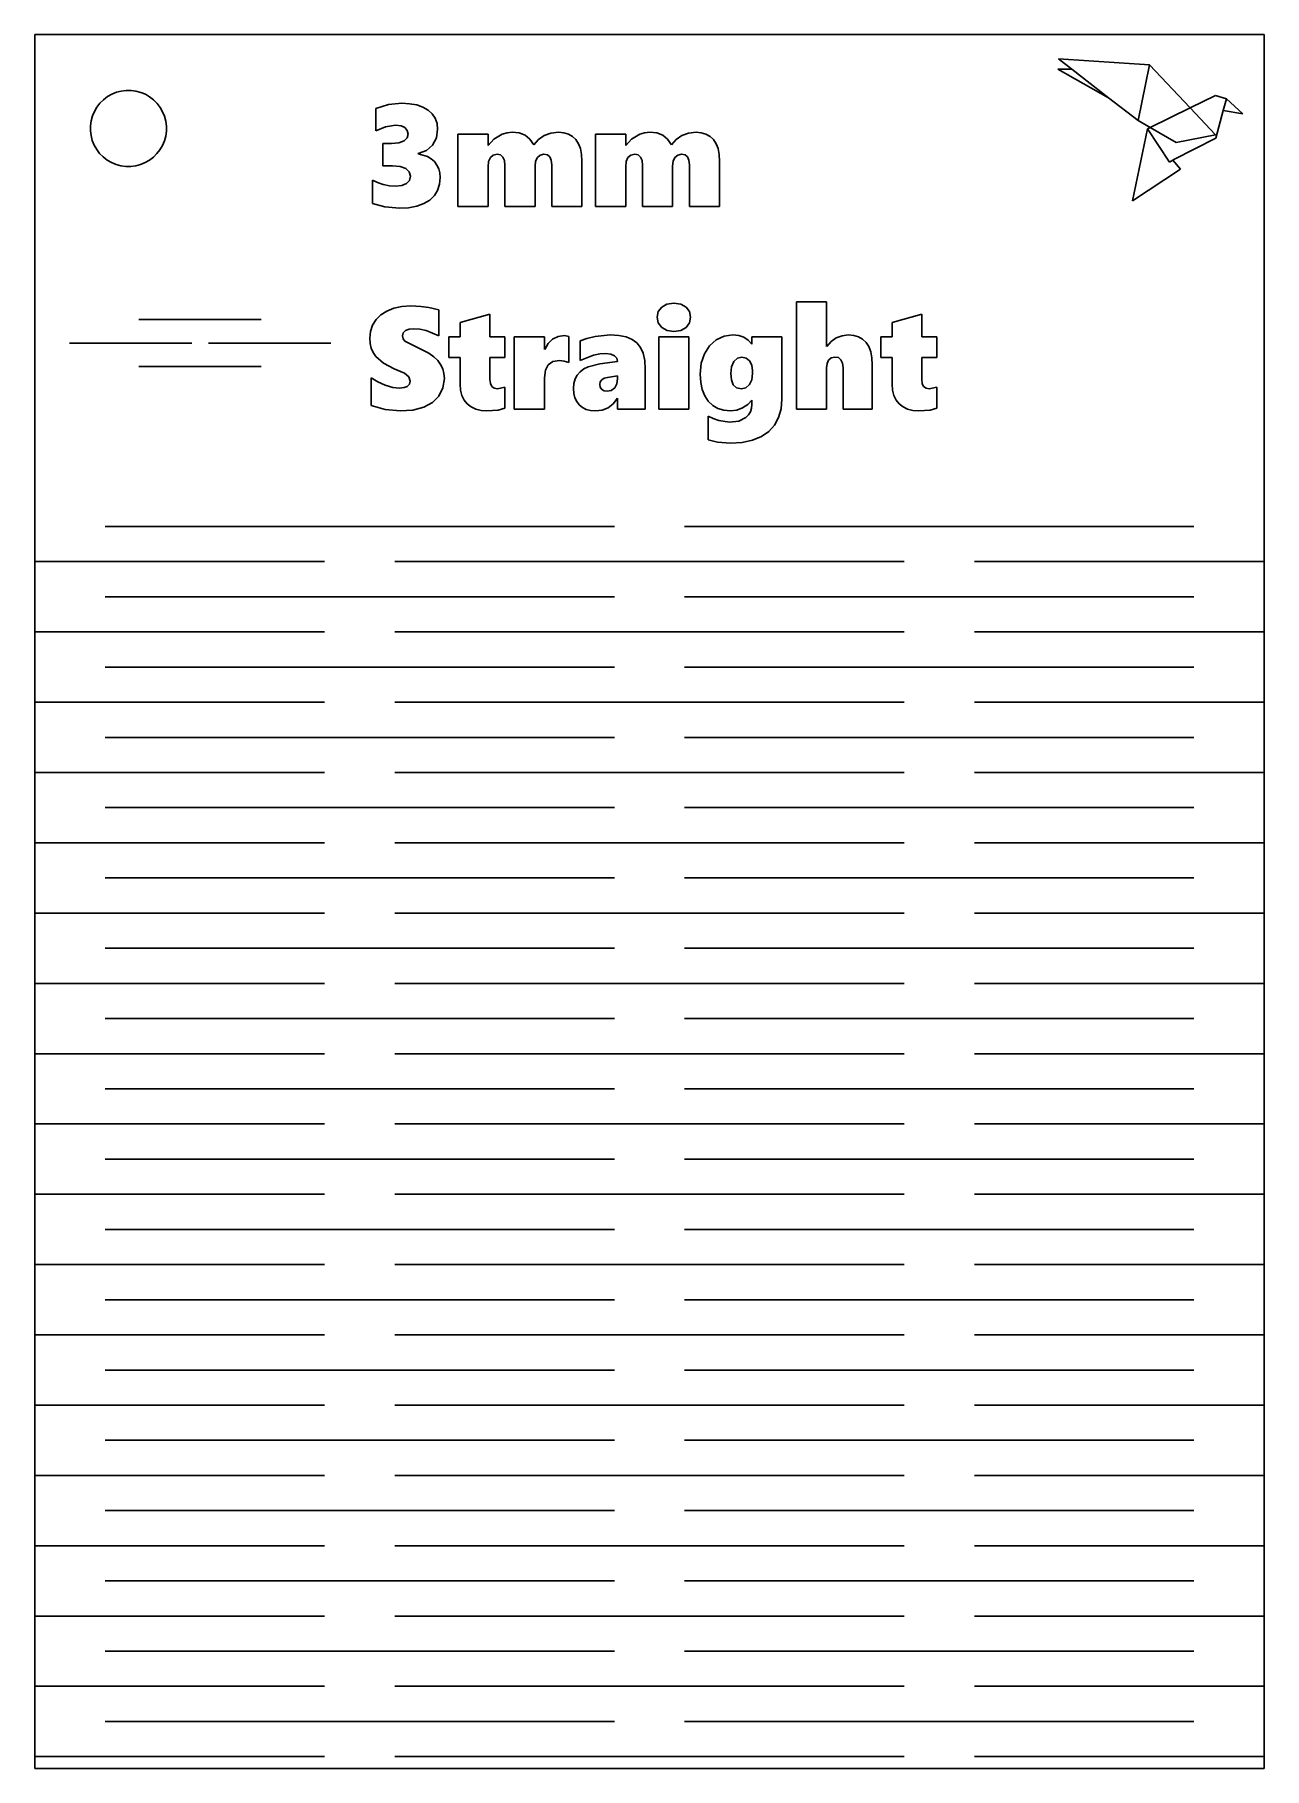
# Model space of a CAD drawing. Extents: x -52 to 52, y -74 to 74.
import ezdxf

# ---------------------------------------------------------------- set-up
doc = ezdxf.new("R2010")
doc.units = 0
doc.header["$MEASUREMENT"] = 0
doc.layers.get('0').update_dxf_attribs({"linetype": 'CONTINUOUS'})

msp = doc.modelspace()

# ---------------------------------------------------------------- linework, layer by layer
for p, q in [((-52.47, 73.99), (52.47, 73.99)), ((-52.47, 73.99), (-52.45, 29.01)), ((52.47, 73.99), (52.47, 29.01)), ((34.84, 71.05), (39.18, 68.61)), ((36.04, 71.05), (34.84, 71.05)), ((42.68, 71.41), (34.9, 71.92)), ((34.9, 71.92), (36.04, 71.05)), ((36.04, 71.05), (39.18, 68.61)), ((42.68, 71.41), (41.71, 66.65)), ((46.14, 67.74), (42.68, 71.41)), ((-46.91, 68.14), (-47.17, 67.81)), ((-46.61, 68.44), (-46.91, 68.14)), ((-46.27, 68.7), (-46.61, 68.44)), ((-45.9, 68.91), (-46.27, 68.7)), ((-45.5, 69.07), (-45.9, 68.91)), ((-45.09, 69.18), (-45.5, 69.07)), ((-44.67, 69.23), (-45.09, 69.18)), ((-44.25, 69.23), (-44.67, 69.23)), ((-43.83, 69.17), (-44.25, 69.23)), ((-43.42, 69.06), (-43.83, 69.17)), ((-43.02, 68.9), (-43.42, 69.06)), ((-42.66, 68.68), (-43.02, 68.9)), ((-42.32, 68.42), (-42.66, 68.68)), ((-42.02, 68.12), (-42.32, 68.42)), ((-41.76, 67.78), (-42.02, 68.12)), ((-22.28, 68.02), (-21.14, 68.13)), ((-21.14, 68.13), (-20.47, 68.1)), ((-20.47, 68.1), (-19.86, 67.99)), ((39.18, 68.61), (41.71, 66.65)), ((48.32, 68.81), (46.14, 67.74)), ((49.24, 68.51), (48.32, 68.81)), ((49.24, 68.51), (48.95, 67.52)), ((50.65, 67.22), (49.24, 68.51)), ((-47.66, 66.64), (-47.72, 66.22)), ((-47.55, 67.05), (-47.66, 66.64)), ((-47.38, 67.44), (-47.55, 67.05)), ((-47.17, 67.81), (-47.38, 67.44)), ((-41.55, 67.41), (-41.76, 67.78)), ((-41.39, 67.02), (-41.55, 67.41)), ((-41.28, 66.61), (-41.39, 67.02)), ((-41.23, 66.19), (-41.28, 66.61)), ((-23.35, 67.7), (-22.28, 68.02)), ((-23.35, 65.77), (-23.35, 67.7)), ((-19.86, 67.99), (-19.34, 67.8)), ((-19.34, 67.8), (-18.89, 67.55)), ((-18.89, 67.55), (-18.54, 67.23)), ((-18.54, 67.23), (-18.28, 66.85)), ((-18.28, 66.85), (-18.13, 66.41)), ((41.71, 66.65), (42.74, 66.06)), ((46.14, 67.74), (42.74, 66.06)), ((48.3, 65.43), (46.14, 67.74)), ((48.34, 65.15), (48.95, 67.52)), ((48.95, 67.52), (50.65, 67.22)), ((-47.72, 66.22), (-47.72, 65.79)), ((-47.72, 65.79), (-47.66, 65.37)), ((-47.66, 65.37), (-47.56, 64.96)), ((-41.4, 64.93), (-41.29, 65.34)), ((-41.29, 65.34), (-41.23, 65.76)), ((-41.23, 65.76), (-41.23, 66.19)), ((-22.52, 66.13), (-23.35, 65.77)), ((-21.68, 66.26), (-22.52, 66.13)), ((-21.2, 66.21), (-21.68, 66.26)), ((-20.87, 66.06), (-21.2, 66.21)), ((-20.95, 64.92), (-20.69, 65.18)), ((-20.67, 65.82), (-20.87, 66.06)), ((-20.69, 65.18), (-20.61, 65.51)), ((-20.61, 65.51), (-20.67, 65.82)), ((-18.19, 65.18), (-18.52, 64.57)), ((-18.08, 65.92), (-18.19, 65.18)), ((-18.13, 66.41), (-18.08, 65.92)), ((-16.35, 59.33), (-16.35, 65.51)), ((-16.35, 65.51), (-13.78, 65.51)), ((-13.78, 65.51), (-13.78, 64.54)), ((-13.29, 65.06), (-12.58, 65.5)), ((-12.58, 65.5), (-12.16, 65.62)), ((-12.16, 65.62), (-11.72, 65.66)), ((-11.72, 65.66), (-11.11, 65.6)), ((-11.11, 65.6), (-10.61, 65.4)), ((-10.61, 65.4), (-10.2, 65.07)), ((-9.48, 65.04), (-8.99, 65.38)), ((-8.99, 65.38), (-8.41, 65.59)), ((-8.41, 65.59), (-7.78, 65.66)), ((-7.78, 65.66), (-7.32, 65.62)), ((-7.32, 65.62), (-6.92, 65.51)), ((-6.92, 65.51), (-6.58, 65.31)), ((-6.58, 65.31), (-6.29, 65.03)), ((-4.61, 59.33), (-4.61, 65.51)), ((-4.61, 65.51), (-2.03, 65.51)), ((-2.03, 65.51), (-2.03, 64.54)), ((-1.55, 65.06), (-0.83, 65.5)), ((-0.83, 65.5), (-0.42, 65.62)), ((-0.42, 65.62), (0.03, 65.66)), ((0.03, 65.66), (0.64, 65.6)), ((0.64, 65.6), (1.14, 65.4)), ((1.14, 65.4), (1.55, 65.07)), ((2.27, 65.04), (2.76, 65.38)), ((2.76, 65.38), (3.33, 65.59)), ((3.33, 65.59), (3.97, 65.66)), ((3.97, 65.66), (4.42, 65.62)), ((4.42, 65.62), (4.82, 65.51)), ((4.82, 65.51), (5.17, 65.31)), ((5.17, 65.31), (5.46, 65.03)), ((42.5, 65.95), (41.23, 59.8)), ((42.74, 66.06), (42.5, 65.95)), ((42.5, 65.95), (44.37, 63.11)), ((42.74, 66.06), (44.95, 64.79)), ((44.75, 63.33), (48.34, 65.15)), ((44.95, 64.79), (48.3, 65.43)), ((-47.56, 64.96), (-47.39, 64.56)), ((-47.39, 64.56), (-47.18, 64.2)), ((-47.18, 64.2), (-46.93, 63.86)), ((-46.93, 63.86), (-46.63, 63.56)), ((-42.34, 63.54), (-42.04, 63.84)), ((-42.04, 63.84), (-41.78, 64.17)), ((-41.78, 64.17), (-41.56, 64.54)), ((-41.56, 64.54), (-41.4, 64.93)), ((-22.77, 62.8), (-22.77, 64.7)), ((-22.77, 64.7), (-22.03, 64.7)), ((-22.03, 64.7), (-21.4, 64.75)), ((-21.4, 64.75), (-20.95, 64.92)), ((-19.04, 64.11), (-19.74, 63.85)), ((-19.74, 63.85), (-19.74, 63.82)), ((-19.74, 63.82), (-18.96, 63.59)), ((-18.52, 64.57), (-19.04, 64.11)), ((-13.76, 64.54), (-13.29, 65.06)), ((-13.33, 63.71), (-13.58, 63.51)), ((-12.99, 63.78), (-13.33, 63.71)), ((-12.71, 63.72), (-12.99, 63.78)), ((-12.51, 63.54), (-12.71, 63.72)), ((-10.2, 65.07), (-9.86, 64.58)), ((-9.86, 64.58), (-9.48, 65.04)), ((-9.34, 63.71), (-9.57, 63.51)), ((-9.02, 63.78), (-9.34, 63.71)), ((-8.71, 63.73), (-9.02, 63.78)), ((-8.5, 63.56), (-8.71, 63.73)), ((-6.29, 65.03), (-6.06, 64.68)), ((-6.06, 64.68), (-5.9, 64.26)), ((-5.9, 64.26), (-5.8, 63.76)), ((-5.8, 63.76), (-5.77, 63.2)), ((-2.01, 64.54), (-1.55, 65.06)), ((-1.59, 63.71), (-1.84, 63.51)), ((-1.24, 63.78), (-1.59, 63.71)), ((-0.96, 63.72), (-1.24, 63.78)), ((-0.76, 63.54), (-0.96, 63.72)), ((1.55, 65.07), (1.89, 64.58)), ((1.89, 64.58), (2.27, 65.04)), ((2.41, 63.71), (2.17, 63.51)), ((2.73, 63.78), (2.41, 63.71)), ((3.04, 63.73), (2.73, 63.78)), ((3.25, 63.56), (3.04, 63.73)), ((5.46, 65.03), (5.68, 64.68)), ((5.68, 64.68), (5.85, 64.26)), ((5.85, 64.26), (5.94, 63.76)), ((5.94, 63.76), (5.98, 63.2)), ((-46.63, 63.56), (-46.29, 63.29)), ((-46.29, 63.29), (-45.92, 63.08)), ((-45.92, 63.08), (-45.53, 62.92)), ((-45.53, 62.92), (-45.12, 62.8)), ((-45.12, 62.8), (-44.7, 62.75)), ((-44.7, 62.75), (-44.28, 62.75)), ((-44.28, 62.75), (-43.85, 62.8)), ((-43.85, 62.8), (-43.44, 62.91)), ((-43.44, 62.91), (-43.05, 63.07)), ((-43.05, 63.07), (-42.68, 63.28)), ((-42.68, 63.28), (-42.34, 63.54)), ((-21.94, 62.8), (-22.77, 62.8)), ((-21.29, 62.74), (-21.94, 62.8)), ((-20.81, 62.57), (-21.29, 62.74)), ((-20.5, 62.29), (-20.81, 62.57)), ((-20.4, 61.92), (-20.5, 62.29)), ((-18.96, 63.59), (-18.64, 63.4)), ((-18.64, 63.4), (-18.36, 63.15)), ((-18.36, 63.15), (-18.14, 62.86)), ((-18.14, 62.86), (-17.98, 62.54)), ((-17.98, 62.54), (-17.89, 62.19)), ((-17.89, 62.19), (-17.86, 61.81)), ((-13.73, 63.17), (-13.78, 62.72)), ((-13.78, 62.72), (-13.78, 59.33)), ((-13.58, 63.51), (-13.73, 63.17)), ((-12.38, 63.25), (-12.51, 63.54)), ((-12.34, 62.83), (-12.38, 63.25)), ((-12.34, 59.33), (-12.34, 62.83)), ((-9.72, 63.19), (-9.77, 62.77)), ((-9.77, 62.77), (-9.77, 59.33)), ((-9.57, 63.51), (-9.72, 63.19)), ((-8.38, 63.28), (-8.5, 63.56)), ((-8.34, 62.89), (-8.38, 63.28)), ((-8.34, 59.33), (-8.34, 62.89)), ((-5.77, 63.2), (-5.77, 59.33)), ((-1.98, 63.17), (-2.03, 62.72)), ((-2.03, 62.72), (-2.03, 59.33)), ((-1.84, 63.51), (-1.98, 63.17)), ((-0.64, 63.25), (-0.76, 63.54)), ((-0.6, 62.83), (-0.64, 63.25)), ((-0.6, 59.33), (-0.6, 62.83)), ((2.02, 63.19), (1.97, 62.77)), ((1.97, 62.77), (1.97, 59.33)), ((2.17, 63.51), (2.02, 63.19)), ((3.37, 63.28), (3.25, 63.56)), ((3.41, 62.89), (3.37, 63.28)), ((3.41, 59.33), (3.41, 62.89)), ((5.98, 63.2), (5.98, 59.33)), ((41.23, 59.8), (45.32, 62.5)), ((44.37, 63.11), (44.67, 63.29)), ((44.67, 63.29), (44.75, 63.33)), ((45.32, 62.5), (44.67, 63.29)), ((-23.65, 59.57), (-23.65, 61.58)), ((-23.65, 61.58), (-23.22, 61.37)), ((-23.22, 61.37), (-22.73, 61.2)), ((-22.73, 61.2), (-22.2, 61.1)), ((-22.2, 61.1), (-21.68, 61.06)), ((-21.68, 61.06), (-21.13, 61.12)), ((-21.13, 61.12), (-20.73, 61.28)), ((-20.73, 61.28), (-20.48, 61.55)), ((-20.48, 61.55), (-20.4, 61.92)), ((-18.08, 60.7), (-18.36, 60.25)), ((-17.91, 61.22), (-18.08, 60.7)), ((-17.86, 61.81), (-17.91, 61.22)), ((-22.59, 59.29), (-23.65, 59.57)), ((-21.35, 59.18), (-22.59, 59.29)), ((-20.56, 59.22), (-21.35, 59.18)), ((-19.86, 59.35), (-20.56, 59.22)), ((-19.26, 59.57), (-19.86, 59.35)), ((-18.76, 59.87), (-19.26, 59.57)), ((-18.36, 60.25), (-18.76, 59.87)), ((-13.78, 59.33), (-16.35, 59.33)), ((-9.77, 59.33), (-12.34, 59.33)), ((-5.77, 59.33), (-8.34, 59.33)), ((-2.03, 59.33), (-4.61, 59.33)), ((1.97, 59.33), (-0.6, 59.33)), ((5.98, 59.33), (3.41, 59.33)), ((-22.93, 50.08), (-22.41, 50.4)), ((-22.41, 50.4), (-21.81, 50.64)), ((-21.81, 50.64), (-21.13, 50.78)), ((-21.13, 50.78), (-20.37, 50.83)), ((-20.37, 50.83), (-19.53, 50.79)), ((-19.53, 50.79), (-18.84, 50.7)), ((-18.84, 50.7), (-17.97, 50.49)), ((-17.97, 50.49), (-17.97, 48.29)), ((0.65, 49.87), (0.74, 50.35)), ((0.74, 50.35), (1.04, 50.73)), ((1.04, 50.73), (1.49, 50.98)), ((1.49, 50.98), (2.08, 51.06)), ((2.08, 51.06), (2.66, 50.98)), ((2.66, 50.98), (3.12, 50.73)), ((3.12, 50.73), (3.41, 50.35)), ((3.41, 50.35), (3.51, 49.87)), ((12.54, 42.03), (12.54, 51.18)), ((12.54, 51.18), (15.11, 51.18)), ((15.11, 51.18), (15.11, 47.37)), ((-43.57, 49.67), (-33.14, 49.67)), ((-23.82, 48.66), (-23.64, 49.2)), ((-23.64, 49.2), (-23.34, 49.67)), ((-23.34, 49.67), (-22.93, 50.08)), ((-20.51, 48.85), (-20.82, 48.73)), ((-20.12, 48.89), (-20.51, 48.85)), ((-19.59, 48.85), (-20.12, 48.89)), ((-19.05, 48.74), (-19.59, 48.85)), ((-16.16, 49.42), (-13.62, 50.12)), ((-16.16, 48.21), (-16.16, 49.42)), ((-13.62, 50.12), (-13.62, 48.21)), ((0.75, 49.4), (0.65, 49.87)), ((1.05, 49), (0.75, 49.4)), ((1.51, 48.74), (1.05, 49)), ((3.12, 48.99), (2.66, 48.74)), ((3.41, 49.38), (3.12, 48.99)), ((3.51, 49.87), (3.41, 49.38)), ((20.7, 49.42), (23.23, 50.12)), ((20.7, 48.21), (20.7, 49.42)), ((23.23, 50.12), (23.23, 48.21)), ((-49.51, 47.67), (-39.07, 47.67)), ((-37.63, 47.67), (-27.2, 47.67)), ((-23.88, 48.07), (-23.82, 48.66)), ((-23.85, 47.64), (-23.88, 48.07)), ((-23.75, 47.23), (-23.85, 47.64)), ((-21.02, 48.53), (-21.08, 48.28)), ((-21.08, 48.28), (-21.03, 48.03)), ((-21.03, 48.03), (-20.87, 47.83)), ((-20.82, 48.73), (-21.02, 48.53)), ((-20.87, 47.83), (-19.97, 47.37)), ((-19.97, 47.37), (-18.82, 46.8)), ((-17.97, 48.29), (-19.05, 48.74)), ((-17.13, 46.43), (-17.13, 48.21)), ((-17.13, 48.21), (-16.16, 48.21)), ((-13.62, 48.21), (-12.34, 48.21)), ((-12.34, 48.21), (-12.34, 46.43)), ((-11.54, 42.03), (-11.54, 48.21)), ((-11.54, 48.21), (-8.96, 48.21)), ((-8.96, 48.21), (-8.96, 47.12)), ((-8.94, 47.12), (-8.65, 47.64)), ((-8.65, 47.64), (-8.27, 48.01)), ((-8.27, 48.01), (-7.8, 48.24)), ((-7.8, 48.24), (-7.26, 48.32)), ((-7.26, 48.32), (-6.89, 48.24)), ((-6.89, 48.24), (-6.89, 46)), ((-5.91, 47.86), (-5.35, 48.06)), ((-5.91, 46.19), (-5.91, 47.86)), ((-5.35, 48.06), (-4.65, 48.22)), ((-4.65, 48.22), (-3.36, 48.36)), ((-3.36, 48.36), (-2.63, 48.32)), ((-2.63, 48.32), (-2, 48.19)), ((-2, 48.19), (-1.49, 47.98)), ((-1.49, 47.98), (-1.08, 47.68)), ((-1.08, 47.68), (-0.77, 47.29)), ((0.79, 42.03), (0.79, 48.21)), ((0.79, 48.21), (3.36, 48.21)), ((2.08, 48.65), (1.51, 48.74)), ((2.66, 48.74), (2.08, 48.65)), ((3.36, 48.21), (3.36, 42.03)), ((4.69, 46.76), (5.12, 47.44)), ((5.12, 47.44), (5.7, 47.94)), ((5.7, 47.94), (6.38, 48.25)), ((6.38, 48.25), (7.12, 48.36)), ((7.12, 48.36), (7.62, 48.31)), ((7.62, 48.31), (8.06, 48.16)), ((8.06, 48.16), (8.42, 47.91)), ((8.42, 47.91), (8.72, 47.57)), ((8.74, 47.57), (8.74, 48.21)), ((8.74, 48.21), (11.3, 48.21)), ((11.3, 48.21), (11.3, 42.89)), ((15.13, 47.37), (15.5, 47.79)), ((15.5, 47.79), (15.94, 48.1)), ((15.94, 48.1), (16.43, 48.29)), ((16.43, 48.29), (16.96, 48.36)), ((16.96, 48.36), (17.43, 48.32)), ((17.43, 48.32), (17.84, 48.2)), ((17.84, 48.2), (18.19, 48)), ((18.19, 48), (18.48, 47.72)), ((18.48, 47.72), (18.71, 47.36)), ((18.71, 47.36), (18.88, 46.92)), ((19.73, 46.43), (19.73, 48.21)), ((19.73, 48.21), (20.7, 48.21)), ((23.23, 48.21), (24.52, 48.21)), ((24.52, 48.21), (24.52, 46.43)), ((-23.59, 46.86), (-23.75, 47.23)), ((-23.36, 46.52), (-23.59, 46.86)), ((-22.7, 45.94), (-23.36, 46.52)), ((-21.79, 45.47), (-22.7, 45.94)), ((-18.82, 46.8), (-18.4, 46.5)), ((-18.4, 46.5), (-18.07, 46.18)), ((-18.07, 46.18), (-17.83, 45.84)), ((-16.16, 46.43), (-17.13, 46.43)), ((-16.16, 44.15), (-16.16, 46.43)), ((-12.34, 46.43), (-13.62, 46.43)), ((-13.62, 46.43), (-13.62, 44.57)), ((-8.25, 46.09), (-8.65, 45.81)), ((-7.69, 46.18), (-8.25, 46.09)), ((-7.28, 46.12), (-7.69, 46.18)), ((-6.89, 46), (-7.28, 46.12)), ((-4.79, 46.63), (-5.91, 46.19)), ((-5.23, 45.65), (-4.25, 45.9)), ((-4.24, 46.75), (-4.79, 46.63)), ((-4.25, 45.9), (-2.72, 46.09)), ((-3.72, 46.78), (-4.24, 46.75)), ((-3.31, 46.73), (-3.72, 46.78)), ((-2.99, 46.59), (-3.31, 46.73)), ((-2.78, 46.37), (-2.99, 46.59)), ((-2.72, 46.09), (-2.78, 46.37)), ((-0.77, 47.29), (-0.55, 46.79)), ((-0.55, 46.79), (-0.41, 46.17)), ((-0.41, 46.17), (-0.37, 45.44)), ((4.33, 45), (4.42, 45.94)), ((4.42, 45.94), (4.69, 46.76)), ((7.2, 46.09), (7, 45.64)), ((7.5, 46.38), (7.2, 46.09)), ((7.89, 46.47), (7.5, 46.38)), ((8.25, 46.39), (7.89, 46.47)), ((8.54, 46.15), (8.25, 46.39)), ((8.72, 45.78), (8.54, 46.15)), ((15.15, 45.91), (15.11, 45.54)), ((15.29, 46.21), (15.15, 45.91)), ((15.51, 46.41), (15.29, 46.21)), ((15.81, 46.47), (15.51, 46.41)), ((16.12, 46.42), (15.81, 46.47)), ((16.34, 46.24), (16.12, 46.42)), ((16.48, 45.96), (16.34, 46.24)), ((16.52, 45.55), (16.48, 45.96)), ((18.88, 46.92), (18.98, 46.41)), ((18.98, 46.41), (19.01, 45.82)), ((20.7, 46.43), (19.73, 46.43)), ((20.7, 44.15), (20.7, 46.43)), ((24.52, 46.43), (23.23, 46.43)), ((23.23, 46.43), (23.23, 44.57)), ((-43.57, 45.67), (-33.14, 45.67)), ((-23.76, 42.33), (-23.76, 44.71)), ((-23.76, 44.71), (-23.19, 44.35)), ((-20.91, 45.09), (-21.79, 45.47)), ((-20.55, 44.79), (-20.91, 45.09)), ((-20.43, 44.42), (-20.55, 44.79)), ((-20.49, 44.16), (-20.43, 44.42)), ((-17.83, 45.84), (-17.65, 45.47)), ((-17.65, 45.47), (-17.55, 45.07)), ((-17.51, 44.65), (-17.63, 43.84)), ((-17.55, 45.07), (-17.51, 44.65)), ((-13.62, 44.57), (-13.58, 44.22)), ((-8.88, 45.35), (-8.96, 44.71)), ((-8.96, 44.71), (-8.96, 42.03)), ((-8.65, 45.81), (-8.88, 45.35)), ((-6.45, 44.21), (-6.35, 44.6)), ((-6.35, 44.6), (-6.17, 44.93)), ((-6.17, 44.93), (-5.93, 45.22)), ((-5.93, 45.22), (-5.61, 45.46)), ((-5.61, 45.46), (-5.23, 45.65)), ((-4.07, 44.53), (-4.2, 44.35)), ((-3.87, 44.66), (-4.07, 44.53)), ((-3.59, 44.74), (-3.87, 44.66)), ((-2.72, 44.86), (-3.59, 44.74)), ((-2.78, 44.19), (-2.72, 44.62)), ((-2.72, 44.62), (-2.72, 44.86)), ((-0.37, 45.44), (-0.37, 42.03)), ((4.37, 44.3), (4.33, 45)), ((7, 45.64), (6.94, 45.06)), ((6.94, 45.06), (6.99, 44.52)), ((6.99, 44.52), (7.15, 44.11)), ((8.53, 44.12), (8.72, 44.54)), ((8.78, 45.29), (8.72, 45.78)), ((8.72, 44.54), (8.78, 45.08)), ((8.78, 45.08), (8.78, 45.29)), ((15.11, 45.54), (15.11, 42.03)), ((16.52, 42.03), (16.52, 45.55)), ((19.01, 45.82), (19.01, 42.03)), ((23.23, 44.57), (23.27, 44.22)), ((-23.19, 44.35), (-22.56, 44.06)), ((-22.56, 44.06), (-21.92, 43.88)), ((-21.92, 43.88), (-21.33, 43.82)), ((-21.33, 43.82), (-20.95, 43.86)), ((-20.95, 43.86), (-20.67, 43.97)), ((-20.67, 43.97), (-20.49, 44.16)), ((-17.97, 43.14), (-18.53, 42.58)), ((-17.63, 43.84), (-17.97, 43.14)), ((-16.12, 43.64), (-16.16, 44.15)), ((-16.01, 43.18), (-16.12, 43.64)), ((-15.82, 42.79), (-16.01, 43.18)), ((-13.58, 44.22), (-13.46, 43.96)), ((-13.46, 43.96), (-13.26, 43.81)), ((-13.26, 43.81), (-12.98, 43.76)), ((-12.98, 43.76), (-12.34, 43.89)), ((-12.34, 43.89), (-12.34, 42.11)), ((-6.49, 43.78), (-6.45, 44.21)), ((-6.46, 43.37), (-6.49, 43.78)), ((-6.37, 43), (-6.46, 43.37)), ((-6.21, 42.68), (-6.37, 43)), ((-4.2, 44.35), (-4.24, 44.13)), ((-4.24, 44.13), (-4.2, 43.9)), ((-4.2, 43.9), (-4.08, 43.71)), ((-4.08, 43.71), (-3.88, 43.59)), ((-3.88, 43.59), (-3.62, 43.55)), ((-3.62, 43.55), (-3.26, 43.62)), ((-3.26, 43.62), (-2.97, 43.85)), ((-2.74, 42.97), (-3.09, 42.49)), ((-2.97, 43.85), (-2.78, 44.19)), ((-2.72, 42.03), (-2.72, 42.97)), ((4.5, 43.69), (4.37, 44.3)), ((4.72, 43.16), (4.5, 43.69)), ((5.02, 42.71), (4.72, 43.16)), ((7.15, 44.11), (7.43, 43.85)), ((7.43, 43.85), (7.84, 43.76)), ((7.84, 43.76), (8.23, 43.85)), ((8.23, 43.85), (8.53, 44.12)), ((20.74, 43.64), (20.7, 44.15)), ((20.85, 43.18), (20.74, 43.64)), ((21.04, 42.79), (20.85, 43.18)), ((23.27, 44.22), (23.39, 43.96)), ((23.39, 43.96), (23.6, 43.81)), ((23.6, 43.81), (23.88, 43.76)), ((23.88, 43.76), (24.52, 43.89)), ((24.52, 43.89), (24.52, 42.11)), ((-22.57, 41.99), (-23.76, 42.33)), ((-21.27, 41.88), (-22.57, 41.99)), ((-20.19, 41.95), (-21.27, 41.88)), ((-19.27, 42.19), (-20.19, 41.95)), ((-18.53, 42.58), (-19.27, 42.19)), ((-15.55, 42.47), (-15.82, 42.79)), ((-15.22, 42.21), (-15.55, 42.47)), ((-14.83, 42.02), (-15.22, 42.21)), ((-14.38, 41.91), (-14.83, 42.02)), ((-13.87, 41.88), (-14.38, 41.91)), ((-12.91, 41.95), (-13.87, 41.88)), ((-12.34, 42.11), (-12.91, 41.95)), ((-8.96, 42.03), (-11.54, 42.03)), ((-5.99, 42.39), (-6.21, 42.68)), ((-5.72, 42.17), (-5.99, 42.39)), ((-5.4, 42), (-5.72, 42.17)), ((-5.04, 41.91), (-5.4, 42)), ((-4.62, 41.88), (-5.04, 41.91)), ((-4.03, 41.94), (-4.62, 41.88)), ((-3.52, 42.15), (-4.03, 41.94)), ((-3.09, 42.49), (-3.52, 42.15)), ((-0.37, 42.03), (-2.72, 42.03)), ((3.36, 42.03), (0.79, 42.03)), ((5.01, 39.42), (5.01, 41.43)), ((5.01, 41.43), (5.43, 41.22)), ((5.4, 42.34), (5.02, 42.71)), ((5.84, 42.08), (5.4, 42.34)), ((6.35, 41.93), (5.84, 42.08)), ((6.91, 41.88), (6.35, 41.93)), ((7.45, 41.94), (6.91, 41.88)), ((7.95, 42.13), (7.45, 41.94)), ((8.39, 42.42), (7.95, 42.13)), ((8.22, 41.32), (8.45, 41.54)), ((8.72, 42.8), (8.39, 42.42)), ((8.45, 41.54), (8.61, 41.8)), ((8.61, 41.8), (8.71, 42.1)), ((8.71, 42.1), (8.74, 42.42)), ((8.74, 42.42), (8.74, 42.8)), ((11.23, 42.05), (11.02, 41.31)), ((11.3, 42.89), (11.23, 42.05)), ((15.11, 42.03), (12.54, 42.03)), ((19.01, 42.03), (16.52, 42.03)), ((21.3, 42.47), (21.04, 42.79)), ((21.64, 42.21), (21.3, 42.47)), ((22.03, 42.02), (21.64, 42.21)), ((22.48, 41.91), (22.03, 42.02)), ((22.99, 41.88), (22.48, 41.91)), ((23.95, 41.95), (22.99, 41.88)), ((24.52, 42.11), (23.95, 41.95)), ((5.43, 41.22), (5.92, 41.05)), ((5.92, 41.05), (6.84, 40.9)), ((6.84, 40.9), (7.62, 41.01)), ((7.62, 41.01), (8.22, 41.32)), ((10.18, 40.12), (9.56, 39.68)), ((10.67, 40.66), (10.18, 40.12)), ((11.02, 41.31), (10.67, 40.66)), ((5.79, 39.21), (5.01, 39.42)), ((6.91, 39.12), (5.79, 39.21)), ((7.92, 39.18), (6.91, 39.12)), ((8.8, 39.37), (7.92, 39.18)), ((9.56, 39.68), (8.8, 39.37)), ((-46.47, 32.01), (-3, 32.01)), ((3, 32.01), (46.47, 32.01)), ((-52.45, 29.01), (-27.74, 29.01)), ((-52.45, 29.01), (-52.45, 23.01)), ((-21.74, 29.01), (21.74, 29.01)), ((27.74, 29.01), (52.47, 29.01)), ((52.47, 29.01), (52.47, 23.01)), ((-46.47, 26.01), (-3, 26.01)), ((3, 26.01), (46.47, 26.01)), ((-52.45, 23.01), (-27.74, 23.01)), ((-52.45, 23.01), (-52.45, 17.01)), ((-21.74, 23.01), (21.74, 23.01)), ((27.74, 23.01), (52.47, 23.01)), ((52.47, 23.01), (52.47, 17.01)), ((-46.47, 20.01), (-3, 20.01)), ((3, 20.01), (46.47, 20.01)), ((-52.45, 17.01), (-27.74, 17.01)), ((-52.45, 17.01), (-52.45, 11.01)), ((-21.74, 17.01), (21.74, 17.01)), ((27.74, 17.01), (52.47, 17.01)), ((52.47, 17.01), (52.47, 11.01)), ((-46.47, 14.01), (-3, 14.01)), ((3, 14.01), (46.47, 14.01)), ((-52.45, 11.01), (-27.74, 11.01)), ((-52.45, 11.01), (-52.45, 5.01)), ((-21.74, 11.01), (21.74, 11.01)), ((27.74, 11.01), (52.47, 11.01)), ((52.47, 11.01), (52.47, 5.01)), ((-46.47, 8.01), (-3, 8.01)), ((3, 8.01), (46.47, 8.01)), ((-52.45, 5.01), (-27.74, 5.01)), ((-52.45, 5.01), (-52.45, -0.99)), ((-21.74, 5.01), (21.74, 5.01)), ((27.74, 5.01), (52.47, 5.01)), ((52.47, 5.01), (52.47, -0.99)), ((-46.47, 2.01), (-3, 2.01)), ((3, 2.01), (46.47, 2.01)), ((-52.45, -0.99), (-27.74, -0.99)), ((-52.45, -0.99), (-52.45, -6.99)), ((-21.74, -0.99), (21.74, -0.99)), ((27.74, -0.99), (52.47, -0.99)), ((52.47, -0.99), (52.47, -6.99)), ((-46.47, -3.99), (-3, -3.99)), ((3, -3.99), (46.47, -3.99)), ((-52.45, -6.99), (-27.74, -6.99)), ((-52.45, -6.99), (-52.45, -12.99)), ((-21.74, -6.99), (21.74, -6.99)), ((27.74, -6.99), (52.47, -6.99)), ((52.47, -6.99), (52.47, -12.99)), ((-46.47, -9.99), (-3, -9.99)), ((3, -9.99), (46.47, -9.99)), ((-52.45, -12.99), (-27.74, -12.99)), ((-52.45, -12.99), (-52.45, -18.99)), ((-21.74, -12.99), (21.74, -12.99)), ((27.74, -12.99), (52.47, -12.99)), ((52.47, -12.99), (52.47, -18.99)), ((-46.47, -15.99), (-3, -15.99)), ((3, -15.99), (46.47, -15.99)), ((-52.45, -18.99), (-27.74, -18.99)), ((-52.45, -18.99), (-52.45, -24.99)), ((-21.74, -18.99), (21.74, -18.99)), ((27.74, -18.99), (52.47, -18.99)), ((52.47, -18.99), (52.47, -24.99)), ((-46.47, -21.99), (-3, -21.99)), ((3, -21.99), (46.47, -21.99)), ((-52.45, -24.99), (-27.74, -24.99)), ((-52.45, -24.99), (-52.45, -30.99)), ((-21.74, -24.99), (21.74, -24.99)), ((27.74, -24.99), (52.47, -24.99)), ((52.47, -24.99), (52.47, -30.99)), ((-46.47, -27.99), (-3, -27.99)), ((3, -27.99), (46.47, -27.99)), ((-52.45, -30.99), (-27.74, -30.99)), ((-52.45, -30.99), (-52.45, -36.99)), ((-21.74, -30.99), (21.74, -30.99)), ((27.74, -30.99), (52.47, -30.99)), ((52.47, -30.99), (52.47, -36.99)), ((-46.47, -33.99), (-3, -33.99)), ((3, -33.99), (46.47, -33.99)), ((-52.45, -36.99), (-27.74, -36.99)), ((-52.45, -36.99), (-52.45, -42.99)), ((-21.74, -36.99), (21.74, -36.99)), ((27.74, -36.99), (52.47, -36.99)), ((52.47, -36.99), (52.47, -42.99)), ((-46.47, -39.99), (-3, -39.99)), ((3, -39.99), (46.47, -39.99)), ((-52.45, -42.99), (-27.74, -42.99)), ((-52.45, -42.99), (-52.45, -48.99)), ((-21.74, -42.99), (21.74, -42.99)), ((27.74, -42.99), (52.47, -42.99)), ((52.47, -42.99), (52.47, -48.99)), ((-46.47, -45.99), (-3, -45.99)), ((3, -45.99), (46.47, -45.99)), ((-52.45, -48.99), (-27.74, -48.99)), ((-52.45, -48.99), (-52.45, -54.99)), ((-21.74, -48.99), (21.74, -48.99)), ((27.74, -48.99), (52.47, -48.99)), ((52.47, -48.99), (52.47, -54.99)), ((-46.47, -51.99), (-3, -51.99)), ((3, -51.99), (46.47, -51.99)), ((-52.45, -54.99), (-27.74, -54.99)), ((-52.45, -54.99), (-52.45, -60.99)), ((-21.74, -54.99), (21.74, -54.99)), ((27.74, -54.99), (52.47, -54.99)), ((52.47, -54.99), (52.47, -60.99)), ((-46.47, -57.99), (-3, -57.99)), ((3, -57.99), (46.47, -57.99)), ((-52.45, -60.99), (-27.74, -60.99)), ((-52.45, -60.99), (-52.45, -66.99)), ((-21.74, -60.99), (21.74, -60.99)), ((27.74, -60.99), (52.47, -60.99)), ((52.47, -60.99), (52.47, -66.99)), ((-46.47, -63.99), (-3, -63.99)), ((3, -63.99), (46.47, -63.99)), ((-52.45, -66.99), (-27.74, -66.99)), ((-52.45, -66.99), (-52.45, -72.99)), ((-21.74, -66.99), (21.74, -66.99)), ((27.74, -66.99), (52.47, -66.99)), ((52.47, -66.99), (52.47, -72.99)), ((-46.47, -69.99), (-3, -69.99)), ((3, -69.99), (46.47, -69.99)), ((-52.45, -72.99), (-27.74, -72.99)), ((-52.45, -72.99), (-52.45, -73.99)), ((-52.45, -73.99), (-27.74, -73.99)), ((-27.74, -73.99), (-21.74, -73.99)), ((-21.74, -72.99), (21.74, -72.99)), ((-21.74, -73.99), (21.74, -73.99)), ((21.74, -73.99), (27.74, -73.99)), ((27.74, -72.99), (52.47, -72.99)), ((27.74, -73.99), (52.47, -73.99)), ((52.47, -72.99), (52.47, -73.99))]:
    msp.add_line(p, q)

doc.saveas('drawing.dxf')
